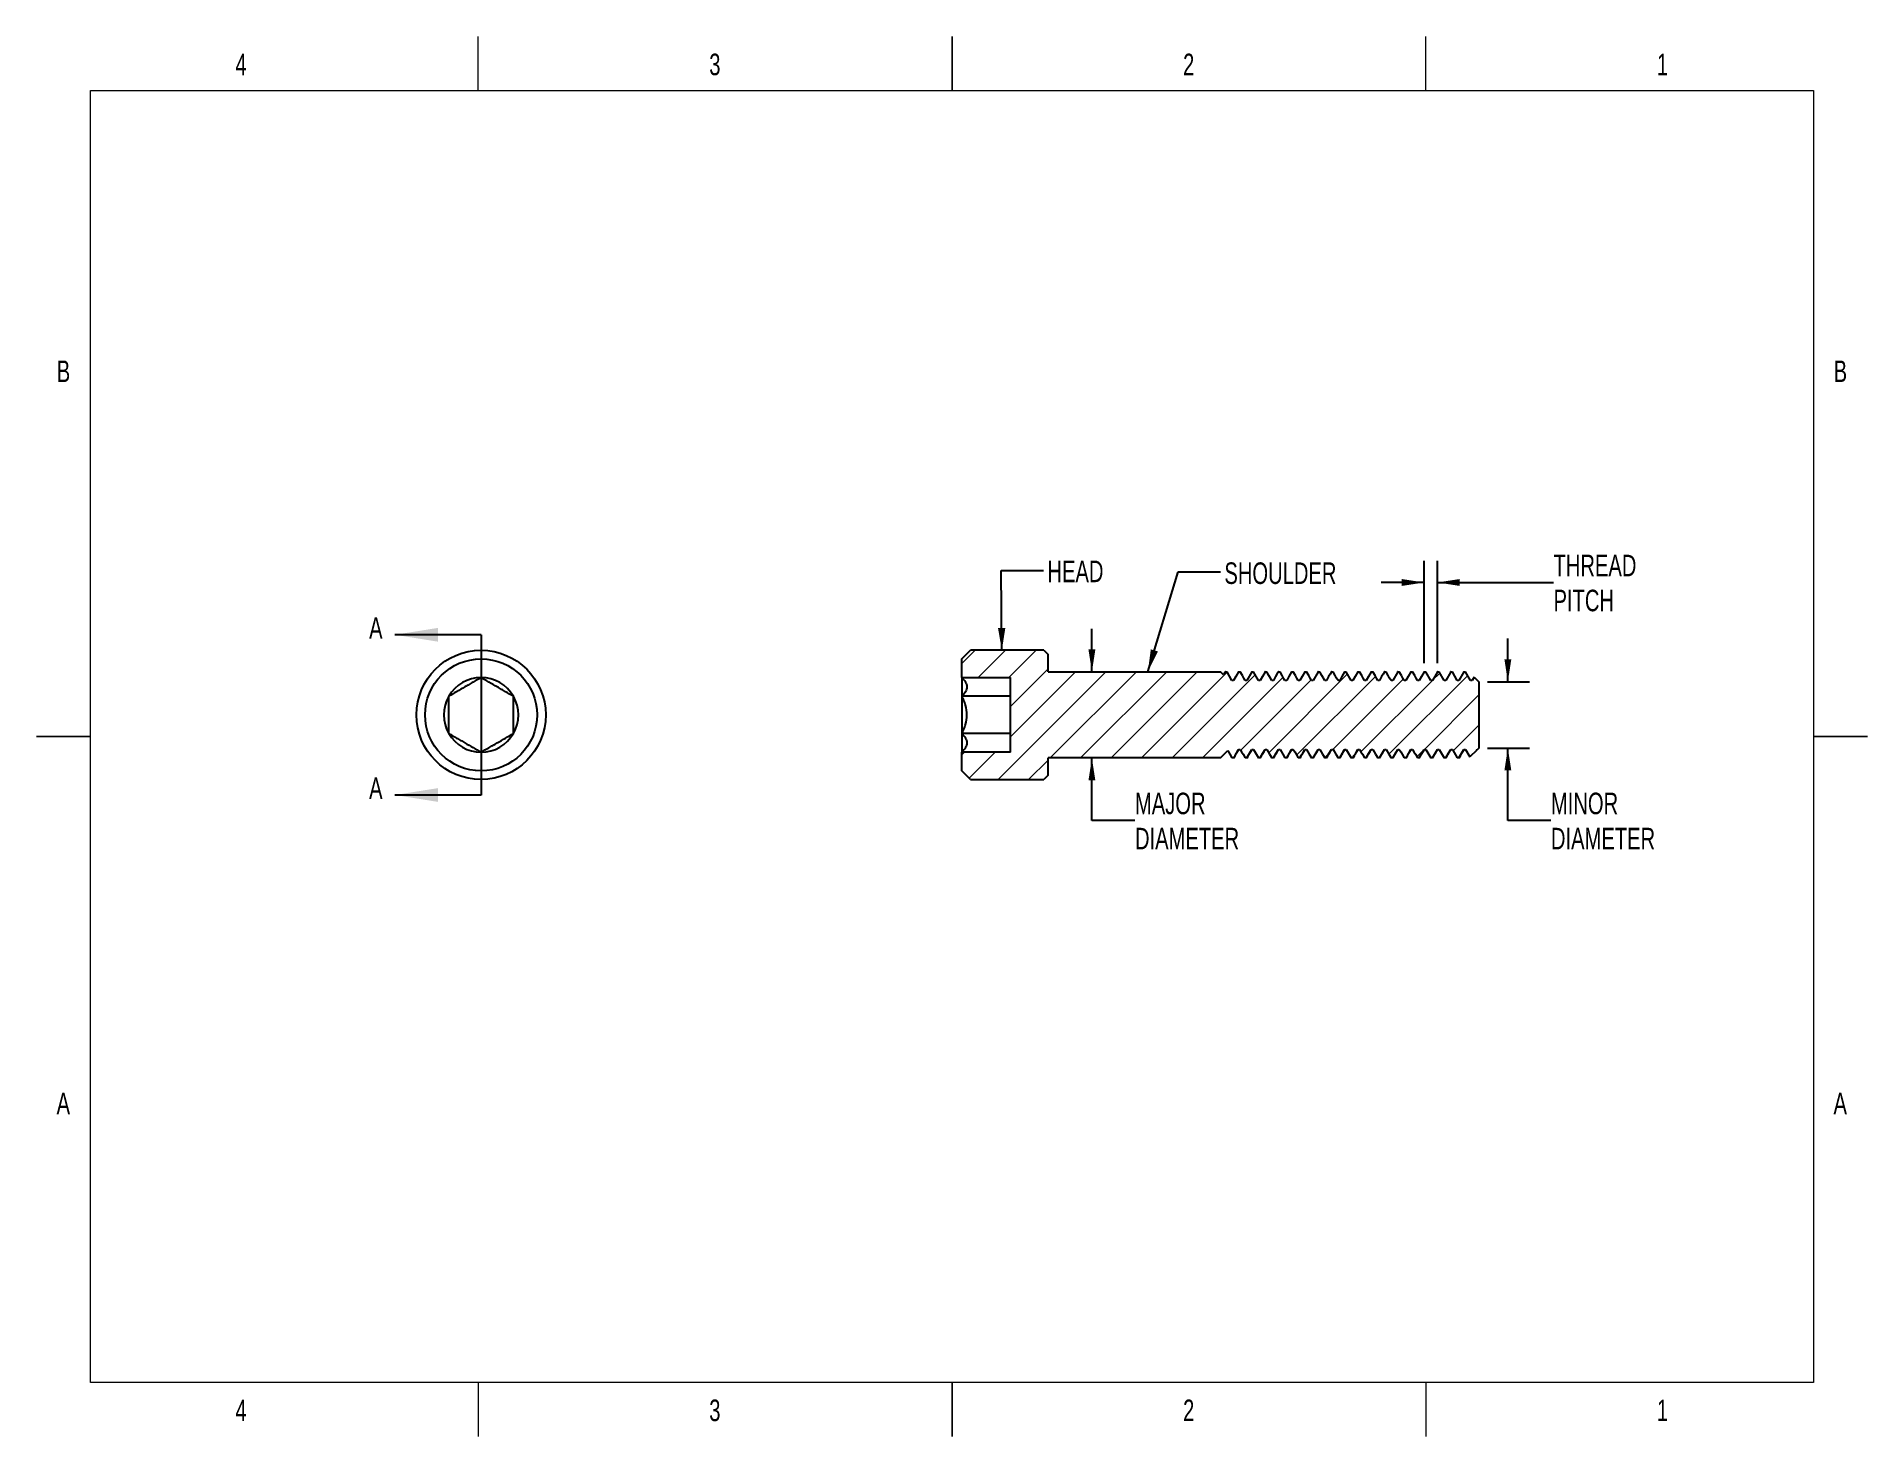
# Paper-space layout 'Sheet1' of a CAD drawing. Header units: inches. Extents: x 0.2 to 10.8, y 0.2 to 8.3.
import ezdxf

# ---------------------------------------------------------------- set-up
doc = ezdxf.new("R2010")
doc.units = ezdxf.units.IN
doc.header["$MEASUREMENT"] = 0
doc.layers.add('ANNOTATION', color=7, linetype='Continuous')
doc.layers.add('FORMAT', color=7, linetype='Continuous')
doc.styles.add('SLDTEXTSTYLE0', font='TXT', dxfattribs={"width": 0.7})
doc.dimstyles.new('SLDDIMSTYLE0', dxfattribs={"dimtxt": 0.125, "dimasz": 0.13, "dimexe": 0, "dimexo": 0.0625, "dimgap": 0.03125, "dimtad": 0, "dimtih": 1, "dimtoh": 1, "dimdec": 3, "dimrnd": 1e-09, "dimzin": 12, "dimdsep": 46, "dimtxsty": 'SLDTEXTSTYLE0', "dimsah": 1, "dimcen": 0.09, "dimadec": 0, "dimazin": 3, "dimtfac": 1, "dimtdec": 3, "dimtmove": 0, "dimatfit": 0, "dimfxl": 1, "dimfrac": 2, "dimtolj": 1, "dimtzin": 12, "dimarcsym": 0})
doc.dimstyles.new('SLDDIMSTYLE1', dxfattribs={"dimtxt": 0.18, "dimasz": 0.13, "dimexe": 0, "dimexo": 0.0625, "dimgap": 0, "dimtad": 0, "dimtih": 1, "dimtoh": 1, "dimdec": 0, "dimrnd": 1e-09, "dimzin": 0, "dimdsep": 46, "dimtxsty": 'Standard', "dimsah": 1, "dimcen": 0.09, "dimadec": 0, "dimazin": 0, "dimtfac": 0.13, "dimtdec": 0, "dimtofl": 0, "dimtmove": 0, "dimatfit": 3, "dimfxl": 1, "dimfrac": 2, "dimtolj": 1, "dimtzin": 0, "dimarcsym": 0})

# ---------------------------------------------------------------- blocks, each defined once
blk = doc.blocks.new('_D')
at = {"layer": 'ANNOTATION'}
for p, q in [((8.726, 4.568), (8.726, 4.818)), ((8.608, 4.568), (8.851, 4.568)), ((8.608, 4.183), (8.851, 4.183)), ((8.726, 3.763), (8.726, 4.183)), ((8.976, 3.763), (8.726, 3.763))]:
    blk.add_line(p, q, dxfattribs=at)
for points in [[(8.726, 4.568), (8.746, 4.698), (8.706, 4.698)], [(8.726, 4.183), (8.706, 4.053), (8.746, 4.053)]]:
    blk.add_solid(points, dxfattribs=at)
at = {"layer": 'ANNOTATION', "char_height": 0.125, "attachment_point": 1, "style": 'SLDTEXTSTYLE0'}
for s, insert in [('MINOR', (8.976, 3.924)), ('DIAMETER', (8.976, 3.72))]:
    blk.add_mtext(s, dxfattribs=dict(at, insert=insert))
blk = doc.blocks.new('_D_1')
at = {"layer": 'ANNOTATION'}
for p, q in [((6.312, 4.625), (6.312, 4.875)), ((6.312, 3.763), (6.312, 4.125)), ((6.562, 3.763), (6.312, 3.763))]:
    blk.add_line(p, q, dxfattribs=at)
for points in [[(6.312, 4.625), (6.332, 4.755), (6.292, 4.755)], [(6.312, 4.125), (6.292, 3.995), (6.332, 3.995)]]:
    blk.add_solid(points, dxfattribs=at)
at = {"layer": 'ANNOTATION', "char_height": 0.125, "attachment_point": 1, "style": 'SLDTEXTSTYLE0'}
for s, insert in [('MAJOR', (6.562, 3.924)), ('DIAMETER', (6.562, 3.72))]:
    blk.add_mtext(s, dxfattribs=dict(at, insert=insert))
blk = doc.blocks.new('_D_2')
at = {"layer": 'ANNOTATION'}
for p, q in [((8.24, 4.675), (8.24, 5.269)), ((8.317, 4.675), (8.317, 5.269)), ((8.24, 5.144), (7.99, 5.144)), ((8.317, 5.144), (8.991, 5.144))]:
    blk.add_line(p, q, dxfattribs=at)
for points in [[(8.24, 5.144), (8.11, 5.164), (8.11, 5.124)], [(8.317, 5.144), (8.447, 5.124), (8.447, 5.164)]]:
    blk.add_solid(points, dxfattribs=at)
at = {"layer": 'ANNOTATION', "char_height": 0.125, "attachment_point": 1, "style": 'SLDTEXTSTYLE0'}
for s, insert in [('THREAD', (8.991, 5.305)), ('PITCH', (8.991, 5.102))]:
    blk.add_mtext(s, dxfattribs=dict(at, insert=insert))

psp = doc.layouts.new('Sheet1')

# ---------------------------------------------------------------- hatches: boundary and pattern name
at = {"layer": 'ANNOTATION', "linetype": 'Continuous', "lineweight": 18}
h = psp.add_hatch(dxfattribs=at)
h.set_pattern_fill('ANSI31', color=256, style=0)
h.paths.add_polyline_path([(5.8389, 4.5919), (5.8389, 4.1589), (5.5576, 4.1589), (5.5576, 4.0504), (5.6076, 4.0004), (6.0326, 4.0004), (6.0576, 4.0254), (6.0576, 4.1254), (7.0576, 4.1254), (7.1003, 4.1681), (7.1249, 4.1254), (7.1346, 4.1254), (7.1634, 4.1754), (7.173, 4.1754), (7.2019, 4.1254), (7.2115, 4.1254), (7.2403, 4.1754), (7.2499, 4.1754), (7.2788, 4.1254), (7.2884, 4.1254), (7.3173, 4.1754), (7.3269, 4.1754), (7.3557, 4.1254), (7.3653, 4.1254), (7.3942, 4.1754), (7.4038, 4.1754), (7.4326, 4.1254), (7.4423, 4.1254), (7.4711, 4.1754), (7.4807, 4.1754), (7.5096, 4.1254), (7.5192, 4.1254), (7.548, 4.1754), (7.5576, 4.1754), (7.5865, 4.1254), (7.5961, 4.1254), (7.6249, 4.1754), (7.6346, 4.1754), (7.6634, 4.1254), (7.673, 4.1254), (7.7019, 4.1754), (7.7115, 4.1754), (7.7403, 4.1254), (7.7499, 4.1254), (7.7788, 4.1754), (7.7884, 4.1754), (7.8173, 4.1254), (7.8269, 4.1254), (7.8557, 4.1754), (7.8653, 4.1754), (7.8942, 4.1254), (7.9038, 4.1254), (7.9326, 4.1754), (7.9423, 4.1754), (7.9711, 4.1254), (7.9807, 4.1254), (8.0096, 4.1754), (8.0192, 4.1754), (8.048, 4.1254), (8.0576, 4.1254), (8.0865, 4.1754), (8.0961, 4.1754), (8.1249, 4.1254), (8.1346, 4.1254), (8.1634, 4.1754), (8.173, 4.1754), (8.2019, 4.1254), (8.2115, 4.1254), (8.2403, 4.1754), (8.2499, 4.1754), (8.2788, 4.1254), (8.2884, 4.1254), (8.3173, 4.1754), (8.3269, 4.1754), (8.3557, 4.1254), (8.3653, 4.1254), (8.3942, 4.1754), (8.4038, 4.1754), (8.4326, 4.1254), (8.4423, 4.1254), (8.4711, 4.1754), (8.4807, 4.1754), (8.506, 4.1315), (8.5454, 4.1709), (8.548, 4.1754), (8.5499, 4.1754), (8.5576, 4.1831), (8.5576, 4.5677), (8.5304, 4.5949), (8.5192, 4.5755), (8.5096, 4.5755), (8.4807, 4.6254), (8.4711, 4.6254), (8.4423, 4.5755), (8.4326, 4.5755), (8.4038, 4.6254), (8.3942, 4.6254), (8.3653, 4.5755), (8.3557, 4.5755), (8.3269, 4.6254), (8.3173, 4.6254), (8.2884, 4.5755), (8.2788, 4.5755), (8.2499, 4.6254), (8.2403, 4.6254), (8.2115, 4.5755), (8.2019, 4.5755), (8.173, 4.6254), (8.1634, 4.6254), (8.1346, 4.5755), (8.1249, 4.5755), (8.0961, 4.6254), (8.0865, 4.6254), (8.0576, 4.5755), (8.048, 4.5755), (8.0192, 4.6254), (8.0096, 4.6254), (7.9807, 4.5755), (7.9711, 4.5755), (7.9423, 4.6254), (7.9326, 4.6254), (7.9038, 4.5755), (7.8942, 4.5755), (7.8653, 4.6254), (7.8557, 4.6254), (7.8269, 4.5755), (7.8173, 4.5755), (7.7884, 4.6254), (7.7788, 4.6254), (7.7499, 4.5755), (7.7403, 4.5755), (7.7115, 4.6254), (7.7019, 4.6254), (7.673, 4.5755), (7.6634, 4.5755), (7.6346, 4.6254), (7.6249, 4.6254), (7.5961, 4.5755), (7.5865, 4.5755), (7.5576, 4.6254), (7.548, 4.6254), (7.5192, 4.5755), (7.5096, 4.5755), (7.4807, 4.6254), (7.4711, 4.6254), (7.4423, 4.5755), (7.4326, 4.5755), (7.4038, 4.6254), (7.3942, 4.6254), (7.3653, 4.5755), (7.3557, 4.5755), (7.3269, 4.6254), (7.3173, 4.6254), (7.2884, 4.5755), (7.2788, 4.5755), (7.2499, 4.6254), (7.2403, 4.6254), (7.2115, 4.5755), (7.2019, 4.5755), (7.173, 4.6254), (7.1634, 4.6254), (7.1346, 4.5755), (7.1249, 4.5755), (7.0961, 4.6254), (7.0865, 4.6254), (7.0759, 4.6071), (7.0576, 4.6254), (6.0576, 4.6254), (6.0576, 4.7254), (6.0326, 4.7504), (5.6076, 4.7504), (5.5576, 4.7004), (5.5576, 4.5919)], flags=0)

# ---------------------------------------------------------------- linework, layer by layer
at = {"color": 7, "linetype": 'Continuous', "lineweight": 25}
for p, q in [((5.5576, 4.7004), (5.6076, 4.7504)), ((5.5576, 4.5919), (5.5576, 4.7004)), ((6.0326, 4.7504), (5.6076, 4.7504)), ((6.0326, 4.7504), (6.0576, 4.7254)), ((6.0576, 4.6254), (6.0576, 4.7254)), ((5.5576, 4.5919), (5.8389, 4.5919)), ((5.5576, 4.5919), (5.5576, 4.4837)), ((5.8389, 4.1589), (5.8389, 4.5919)), ((6.0576, 4.6254), (7.0576, 4.6254)), ((7.0759, 4.6071), (7.0576, 4.6254)), ((7.0865, 4.6254), (7.0961, 4.6254)), ((7.1249, 4.5755), (7.0961, 4.6254)), ((7.1346, 4.5755), (7.1249, 4.5755)), ((7.1634, 4.6254), (7.173, 4.6254)), ((7.2115, 4.5755), (7.2019, 4.5755)), ((7.2403, 4.6254), (7.2115, 4.5755)), ((7.2403, 4.6254), (7.2499, 4.6254)), ((7.2788, 4.5755), (7.2499, 4.6254)), ((7.2884, 4.5755), (7.2788, 4.5755)), ((7.3173, 4.6254), (7.3269, 4.6254)), ((7.3653, 4.5755), (7.3557, 4.5755)), ((7.3942, 4.6254), (7.4038, 4.6254)), ((7.4423, 4.5755), (7.4326, 4.5755)), ((7.4711, 4.6254), (7.4807, 4.6254)), ((7.5192, 4.5755), (7.5096, 4.5755)), ((7.548, 4.6254), (7.5576, 4.6254)), ((7.5961, 4.5755), (7.5865, 4.5755)), ((7.6249, 4.6254), (7.5961, 4.5755)), ((7.6249, 4.6254), (7.6346, 4.6254)), ((7.673, 4.5755), (7.6634, 4.5755)), ((7.7019, 4.6254), (7.7115, 4.6254)), ((7.7499, 4.5755), (7.7403, 4.5755)), ((7.7788, 4.6254), (7.7884, 4.6254)), ((7.8173, 4.5755), (7.7884, 4.6254)), ((7.8269, 4.5755), (7.8173, 4.5755)), ((7.8557, 4.6254), (7.8653, 4.6254)), ((7.9038, 4.5755), (7.8942, 4.5755)), ((7.9326, 4.6254), (7.9423, 4.6254)), ((7.9807, 4.5755), (7.9711, 4.5755)), ((8.0096, 4.6254), (8.0192, 4.6254)), ((8.0576, 4.5755), (8.048, 4.5755)), ((8.0865, 4.6254), (8.0576, 4.5755)), ((8.0865, 4.6254), (8.0961, 4.6254)), ((8.1346, 4.5755), (8.1249, 4.5755)), ((8.1634, 4.6254), (8.173, 4.6254)), ((8.2115, 4.5755), (8.2019, 4.5755)), ((8.2403, 4.6254), (8.2499, 4.6254)), ((8.2788, 4.5755), (8.2499, 4.6254)), ((8.2884, 4.5755), (8.2788, 4.5755)), ((8.3173, 4.6254), (8.2884, 4.5755)), ((8.3173, 4.6254), (8.3269, 4.6254)), ((8.3557, 4.5755), (8.3269, 4.6254)), ((8.3653, 4.5755), (8.3557, 4.5755)), ((8.3942, 4.6254), (8.3653, 4.5755)), ((8.3942, 4.6254), (8.4038, 4.6254)), ((8.4326, 4.5755), (8.4038, 4.6254)), ((8.4423, 4.5755), (8.4326, 4.5755)), ((8.4711, 4.6254), (8.4423, 4.5755)), ((8.4711, 4.6254), (8.4807, 4.6254)), ((8.5096, 4.5755), (8.4807, 4.6254)), ((8.5192, 4.5755), (8.5096, 4.5755)), ((8.5304, 4.5949), (8.5192, 4.5755)), ((8.5304, 4.5949), (8.5576, 4.5677)), ((5.8389, 4.4837), (5.5576, 4.4837)), ((5.5576, 4.4837), (5.5576, 4.2672)), ((8.5576, 4.5677), (8.5576, 4.1831)), ((5.8389, 4.2672), (5.5576, 4.2672)), ((5.5576, 4.2672), (5.5576, 4.1589)), ((5.5576, 4.0504), (5.5576, 4.1589)), ((5.8389, 4.1589), (5.5576, 4.1589)), ((7.0576, 4.1254), (7.1003, 4.1681)), ((7.1634, 4.1754), (7.173, 4.1754)), ((7.2115, 4.1254), (7.2403, 4.1754)), ((7.2403, 4.1754), (7.2499, 4.1754)), ((7.2499, 4.1754), (7.2788, 4.1254)), ((7.3173, 4.1754), (7.3269, 4.1754)), ((7.3942, 4.1754), (7.4038, 4.1754)), ((7.4711, 4.1754), (7.4807, 4.1754)), ((7.548, 4.1754), (7.5576, 4.1754)), ((7.5961, 4.1254), (7.6249, 4.1754)), ((7.6249, 4.1754), (7.6346, 4.1754)), ((7.7019, 4.1754), (7.7115, 4.1754)), ((7.7788, 4.1754), (7.7884, 4.1754)), ((7.7884, 4.1754), (7.8173, 4.1254)), ((7.8557, 4.1754), (7.8653, 4.1754)), ((7.9326, 4.1754), (7.9423, 4.1754)), ((7.9807, 4.1254), (8.0096, 4.1754)), ((8.0096, 4.1754), (8.0192, 4.1754)), ((8.0576, 4.1254), (8.0865, 4.1754)), ((8.0865, 4.1754), (8.0961, 4.1754)), ((8.1634, 4.1754), (8.173, 4.1754)), ((8.2115, 4.1254), (8.2403, 4.1754)), ((8.2403, 4.1754), (8.2499, 4.1754)), ((8.2499, 4.1754), (8.2788, 4.1254)), ((8.2884, 4.1254), (8.3173, 4.1754)), ((8.3173, 4.1754), (8.3269, 4.1754)), ((8.3269, 4.1754), (8.3557, 4.1254)), ((8.3942, 4.1754), (8.4038, 4.1754)), ((8.4038, 4.1754), (8.4326, 4.1254)), ((8.4423, 4.1254), (8.4711, 4.1754)), ((8.4711, 4.1754), (8.4807, 4.1754)), ((8.4807, 4.1754), (8.506, 4.1315)), ((8.5454, 4.1709), (8.506, 4.1315)), ((8.5454, 4.1709), (8.548, 4.1754)), ((8.5478, 4.174), (8.5486, 4.1754)), ((8.548, 4.1754), (8.5499, 4.1754)), ((8.5576, 4.1831), (8.5499, 4.1754)), ((5.6076, 4.0004), (5.5576, 4.0504)), ((7.0576, 4.1254), (6.0576, 4.1254)), ((6.0576, 4.0254), (6.0576, 4.1254)), ((7.0585, 4.1269), (7.0576, 4.1254)), ((7.0585, 4.1262), (7.0587, 4.1265)), ((7.1346, 4.1254), (7.1249, 4.1254)), ((7.1355, 4.1269), (7.1346, 4.1254)), ((7.2115, 4.1254), (7.2019, 4.1254)), ((7.2124, 4.1269), (7.2115, 4.1254)), ((7.2884, 4.1254), (7.2788, 4.1254)), ((7.2893, 4.1269), (7.2884, 4.1254)), ((7.3653, 4.1254), (7.3557, 4.1254)), ((7.3662, 4.1269), (7.3653, 4.1254)), ((7.4423, 4.1254), (7.4326, 4.1254)), ((7.4431, 4.1269), (7.4423, 4.1254)), ((7.5192, 4.1254), (7.5096, 4.1254)), ((7.5201, 4.1269), (7.5192, 4.1254)), ((7.5961, 4.1254), (7.5865, 4.1254)), ((7.597, 4.1269), (7.5961, 4.1254)), ((7.673, 4.1254), (7.6634, 4.1254)), ((7.6739, 4.1269), (7.673, 4.1254)), ((7.7499, 4.1254), (7.7403, 4.1254)), ((7.7508, 4.1269), (7.7499, 4.1254)), ((7.8269, 4.1254), (7.8173, 4.1254)), ((7.8278, 4.1269), (7.8269, 4.1254)), ((7.9038, 4.1254), (7.8942, 4.1254)), ((7.9047, 4.1269), (7.9038, 4.1254)), ((7.9807, 4.1254), (7.9711, 4.1254)), ((7.9816, 4.1269), (7.9807, 4.1254)), ((8.0576, 4.1254), (8.048, 4.1254)), ((8.0585, 4.1269), (8.0576, 4.1254)), ((8.1346, 4.1254), (8.1249, 4.1254)), ((8.1355, 4.1269), (8.1346, 4.1254)), ((8.2115, 4.1254), (8.2019, 4.1254)), ((8.2124, 4.1269), (8.2115, 4.1254)), ((8.2884, 4.1254), (8.2788, 4.1254)), ((8.2893, 4.1269), (8.2884, 4.1254)), ((8.3653, 4.1254), (8.3557, 4.1254)), ((8.3662, 4.1269), (8.3653, 4.1254)), ((8.4423, 4.1254), (8.4326, 4.1254)), ((8.4431, 4.1269), (8.4423, 4.1254)), ((5.6076, 4.0004), (6.0326, 4.0004)), ((6.0576, 4.0254), (6.0326, 4.0004))]:
    psp.add_line(p, q, dxfattribs=at)
at = {"color": 7, "linetype": 'Continuous', "lineweight": 25, "flags": 128}
for points in [[(7.0865, 4.6254), (7.0784, 4.6115), (7.0759, 4.6071)], [(7.1634, 4.6254), (7.1553, 4.6115), (7.1473, 4.5975), (7.1346, 4.5755)], [(7.2019, 4.5755), (7.1938, 4.5894), (7.1857, 4.6034), (7.173, 4.6254)], [(7.3173, 4.6254), (7.3092, 4.6115), (7.3011, 4.5975), (7.2884, 4.5755)], [(7.3557, 4.5755), (7.3477, 4.5894), (7.3396, 4.6034), (7.3269, 4.6254)], [(7.3942, 4.6254), (7.3861, 4.6115), (7.3781, 4.5975), (7.3653, 4.5755)], [(7.4326, 4.5755), (7.4246, 4.5894), (7.4165, 4.6034), (7.4038, 4.6254)], [(7.4711, 4.6254), (7.463, 4.6115), (7.455, 4.5975), (7.4423, 4.5755)], [(7.5096, 4.5755), (7.5015, 4.5894), (7.4934, 4.6034), (7.4807, 4.6254)], [(7.548, 4.6254), (7.54, 4.6115), (7.5319, 4.5975), (7.5192, 4.5755)], [(7.5865, 4.5755), (7.5784, 4.5894), (7.5704, 4.6034), (7.5576, 4.6254)], [(7.6634, 4.5755), (7.6553, 4.5894), (7.6473, 4.6034), (7.6346, 4.6254)], [(7.7019, 4.6254), (7.6938, 4.6115), (7.6857, 4.5975), (7.673, 4.5755)], [(7.7403, 4.5755), (7.7323, 4.5894), (7.7242, 4.6034), (7.7115, 4.6254)], [(7.7788, 4.6254), (7.7707, 4.6115), (7.7627, 4.5975), (7.7499, 4.5755)], [(7.8557, 4.6254), (7.8477, 4.6115), (7.8396, 4.5975), (7.8269, 4.5755)], [(7.8942, 4.5755), (7.8861, 4.5894), (7.8781, 4.6034), (7.8653, 4.6254)], [(7.9326, 4.6254), (7.9246, 4.6115), (7.9165, 4.5975), (7.9038, 4.5755)], [(7.9711, 4.5755), (7.963, 4.5894), (7.955, 4.6034), (7.9423, 4.6254)], [(8.0096, 4.6254), (8.0015, 4.6115), (7.9934, 4.5975), (7.9807, 4.5755)], [(8.048, 4.5755), (8.04, 4.5894), (8.0319, 4.6034), (8.0192, 4.6254)], [(8.1249, 4.5755), (8.1169, 4.5894), (8.1088, 4.6034), (8.0961, 4.6254)], [(8.1634, 4.6254), (8.1553, 4.6115), (8.1473, 4.5975), (8.1346, 4.5755)], [(8.2019, 4.5755), (8.1938, 4.5894), (8.1857, 4.6034), (8.173, 4.6254)], [(8.2403, 4.6254), (8.2323, 4.6115), (8.2242, 4.5975), (8.2115, 4.5755)], [(7.1003, 4.1681), (7.1042, 4.1614), (7.1122, 4.1474), (7.1249, 4.1254)], [(7.1346, 4.1254), (7.1426, 4.1394), (7.1507, 4.1533), (7.1634, 4.1754)], [(7.173, 4.1754), (7.1811, 4.1614), (7.1892, 4.1474), (7.2019, 4.1254)], [(7.2884, 4.1254), (7.2965, 4.1394), (7.3045, 4.1533), (7.3173, 4.1754)], [(7.3269, 4.1754), (7.3349, 4.1614), (7.343, 4.1474), (7.3557, 4.1254)], [(7.3653, 4.1254), (7.3734, 4.1394), (7.3815, 4.1533), (7.3942, 4.1754)], [(7.4038, 4.1754), (7.4119, 4.1614), (7.4199, 4.1474), (7.4326, 4.1254)], [(7.4423, 4.1254), (7.4503, 4.1394), (7.4584, 4.1533), (7.4711, 4.1754)], [(7.4807, 4.1754), (7.4888, 4.1614), (7.4968, 4.1474), (7.5096, 4.1254)], [(7.5192, 4.1254), (7.5272, 4.1394), (7.5353, 4.1533), (7.548, 4.1754)], [(7.5576, 4.1754), (7.5657, 4.1614), (7.5738, 4.1474), (7.5865, 4.1254)], [(7.6346, 4.1754), (7.6426, 4.1614), (7.6507, 4.1474), (7.6634, 4.1254)], [(7.673, 4.1254), (7.6811, 4.1394), (7.6892, 4.1533), (7.7019, 4.1754)], [(7.7115, 4.1754), (7.7195, 4.1614), (7.7276, 4.1474), (7.7403, 4.1254)], [(7.7499, 4.1254), (7.758, 4.1394), (7.7661, 4.1533), (7.7788, 4.1754)], [(7.8269, 4.1254), (7.8349, 4.1394), (7.843, 4.1533), (7.8557, 4.1754)], [(7.8653, 4.1754), (7.8734, 4.1614), (7.8815, 4.1474), (7.8942, 4.1254)], [(7.9038, 4.1254), (7.9119, 4.1394), (7.9199, 4.1533), (7.9326, 4.1754)], [(7.9423, 4.1754), (7.9503, 4.1614), (7.9584, 4.1474), (7.9711, 4.1254)], [(8.0192, 4.1754), (8.0272, 4.1614), (8.0353, 4.1474), (8.048, 4.1254)], [(8.0961, 4.1754), (8.1042, 4.1614), (8.1122, 4.1474), (8.1249, 4.1254)], [(8.1346, 4.1254), (8.1426, 4.1394), (8.1507, 4.1533), (8.1634, 4.1754)], [(8.173, 4.1754), (8.1811, 4.1614), (8.1892, 4.1474), (8.2019, 4.1254)], [(8.3653, 4.1254), (8.3734, 4.1394), (8.3815, 4.1533), (8.3942, 4.1754)]]:
    psp.add_lwpolyline(points, dxfattribs=at)
at = {"color": 7, "linetype": 'Continuous', "lineweight": 25}
for radius in [0.375, 0.325]:
    psp.add_circle((2.7669, 4.3754), radius, dxfattribs=at)
for start, end in [(90, 150), (30, 90), (150, 210), (330, 30), (210, 270), (270, 330)]:
    psp.add_arc((2.7669, 4.3754), 0.2165, start, end, dxfattribs=at)
for points, knots in [([(2.7669, 4.5919), (2.7523, 4.5835), (2.7373, 4.5748), (2.714, 4.5614), (2.7061, 4.5568), (2.69, 4.5475), (2.6817, 4.5427), (2.6571, 4.5285), (2.6411, 4.5193), (2.6093, 4.5009), (2.5942, 4.4922), (2.5794, 4.4837)], [0, 0, 0, 0, 0.25, 0.25, 0.375, 0.375, 0.5, 0.5, 0.75, 0.75, 1, 1, 1, 1]), ([(2.9544, 4.4837), (2.9398, 4.4921), (2.9248, 4.5008), (2.9015, 4.5142), (2.8936, 4.5188), (2.8775, 4.5281), (2.8692, 4.5329), (2.8446, 4.547), (2.8286, 4.5563), (2.7968, 4.5747), (2.7817, 4.5834), (2.7669, 4.5919)], [0, 0, 0, 0, 0.25, 0.25, 0.375, 0.375, 0.5, 0.5, 0.75, 0.75, 1, 1, 1, 1]), ([(5.5576, 4.5919), (5.5661, 4.5835), (5.5733, 4.5748), (5.581, 4.5614), (5.583, 4.5568), (5.5859, 4.5475), (5.5866, 4.5427), (5.5867, 4.5285), (5.5838, 4.5193), (5.5734, 4.5009), (5.5661, 4.4922), (5.5576, 4.4837)], [0, 0, 0, 0, 0.25, 0.25, 0.375, 0.375, 0.5, 0.5, 0.75, 0.75, 1, 1, 1, 1]), ([(7.0865, 4.6254), (7.0859, 4.6251), (7.0851, 4.6247), (7.0841, 4.6199), (7.0838, 4.6184)], [0, 0, 0, 0, 0.6794484, 1, 1, 1, 1]), ([(7.1634, 4.6254), (7.1628, 4.6251), (7.162, 4.6247), (7.1611, 4.6199), (7.1608, 4.6184)], [0, 0, 0, 0, 0.6794244, 1, 1, 1, 1]), ([(7.2403, 4.6254), (7.2398, 4.6251), (7.2389, 4.6247), (7.238, 4.6199), (7.2377, 4.6184)], [0, 0, 0, 0, 0.6794243, 1, 1, 1, 1]), ([(7.3173, 4.6254), (7.3167, 4.6251), (7.3158, 4.6247), (7.3149, 4.6199), (7.3146, 4.6184)], [0, 0, 0, 0, 0.6794243, 1, 1, 1, 1]), ([(7.3942, 4.6254), (7.3936, 4.6251), (7.3928, 4.6247), (7.3918, 4.6199), (7.3915, 4.6184)], [0, 0, 0, 0, 0.6794243, 1, 1, 1, 1]), ([(7.4711, 4.6254), (7.4705, 4.6251), (7.4697, 4.6247), (7.4688, 4.6199), (7.4685, 4.6184)], [0, 0, 0, 0, 0.6794243, 1, 1, 1, 1]), ([(7.548, 4.6254), (7.5474, 4.6251), (7.5466, 4.6247), (7.5457, 4.6199), (7.5454, 4.6184)], [0, 0, 0, 0, 0.6794243, 1, 1, 1, 1]), ([(7.6249, 4.6254), (7.6244, 4.6251), (7.6235, 4.6247), (7.6226, 4.6199), (7.6223, 4.6184)], [0, 0, 0, 0, 0.6794243, 1, 1, 1, 1]), ([(7.7019, 4.6254), (7.7013, 4.6251), (7.7004, 4.6247), (7.6995, 4.6199), (7.6992, 4.6184)], [0, 0, 0, 0, 0.6794243, 1, 1, 1, 1]), ([(7.7788, 4.6254), (7.7782, 4.6251), (7.7774, 4.6247), (7.7764, 4.6199), (7.7761, 4.6184)], [0, 0, 0, 0, 0.6794243, 1, 1, 1, 1]), ([(7.8557, 4.6254), (7.8551, 4.6251), (7.8543, 4.6247), (7.8534, 4.6199), (7.8531, 4.6184)], [0, 0, 0, 0, 0.67942435, 1, 1, 1, 1]), ([(7.9326, 4.6254), (7.9321, 4.6251), (7.9312, 4.6247), (7.9303, 4.6199), (7.93, 4.6184)], [0, 0, 0, 0, 0.6794243, 1, 1, 1, 1]), ([(8.0096, 4.6254), (8.009, 4.6251), (8.0081, 4.6247), (8.0072, 4.6199), (8.0069, 4.6184)], [0, 0, 0, 0, 0.6794243, 1, 1, 1, 1]), ([(8.0865, 4.6254), (8.0859, 4.6251), (8.0851, 4.6247), (8.0841, 4.6199), (8.0838, 4.6184)], [0, 0, 0, 0, 0.6794243, 1, 1, 1, 1]), ([(8.1634, 4.6254), (8.1628, 4.6251), (8.162, 4.6247), (8.1611, 4.6199), (8.1608, 4.6184)], [0, 0, 0, 0, 0.6794243, 1, 1, 1, 1]), ([(8.2403, 4.6254), (8.2398, 4.6251), (8.2389, 4.6247), (8.238, 4.6199), (8.2377, 4.6184)], [0, 0, 0, 0, 0.67942432, 1, 1, 1, 1]), ([(8.3173, 4.6254), (8.3167, 4.6251), (8.3158, 4.6247), (8.3149, 4.6199), (8.3146, 4.6184)], [0, 0, 0, 0, 0.6794243, 1, 1, 1, 1]), ([(8.3942, 4.6254), (8.3936, 4.6251), (8.3928, 4.6247), (8.3918, 4.6199), (8.3915, 4.6184)], [0, 0, 0, 0, 0.6794243, 1, 1, 1, 1]), ([(8.4711, 4.6254), (8.4705, 4.6251), (8.4697, 4.6247), (8.4688, 4.6199), (8.4685, 4.6184)], [0, 0, 0, 0, 0.6794243, 1, 1, 1, 1]), ([(2.5794, 4.2672), (2.5794, 4.2756), (2.5794, 4.2841), (2.5794, 4.3017), (2.5794, 4.3106), (2.5794, 4.3378), (2.5794, 4.3564), (2.5794, 4.3945), (2.5794, 4.413), (2.5794, 4.4402), (2.5794, 4.4493), (2.5794, 4.4668), (2.5794, 4.4753), (2.5794, 4.4837)], [0, 0, 0, 0, 0.125, 0.125, 0.25, 0.25, 0.5, 0.5, 0.75, 0.75, 0.875, 0.875, 1, 1, 1, 1]), ([(2.9544, 4.2672), (2.9544, 4.2756), (2.9544, 4.2841), (2.9544, 4.3017), (2.9544, 4.3106), (2.9544, 4.3378), (2.9544, 4.3564), (2.9544, 4.3945), (2.9544, 4.413), (2.9544, 4.4402), (2.9544, 4.4493), (2.9544, 4.4668), (2.9544, 4.4753), (2.9544, 4.4837)], [0, 0, 0, 0, 0.125, 0.125, 0.25, 0.25, 0.5, 0.5, 0.75, 0.75, 0.875, 0.875, 1, 1, 1, 1]), ([(5.5576, 4.2672), (5.5618, 4.2756), (5.5658, 4.2841), (5.5728, 4.3017), (5.576, 4.3106), (5.5837, 4.3378), (5.5866, 4.3564), (5.5866, 4.3945), (5.5837, 4.413), (5.5759, 4.4402), (5.5728, 4.4493), (5.5657, 4.4668), (5.5618, 4.4753), (5.5576, 4.4837)], [0, 0, 0, 0, 0.125, 0.125, 0.25, 0.25, 0.5, 0.5, 0.75, 0.75, 0.875, 0.875, 1, 1, 1, 1]), ([(2.5794, 4.2672), (2.5941, 4.2587), (2.6091, 4.2501), (2.6323, 4.2366), (2.6402, 4.2321), (2.6563, 4.2228), (2.6646, 4.218), (2.6892, 4.2038), (2.7053, 4.1945), (2.737, 4.1762), (2.7522, 4.1674), (2.7669, 4.1589)], [0, 0, 0, 0, 0.25, 0.25, 0.375, 0.375, 0.5, 0.5, 0.75, 0.75, 1, 1, 1, 1]), ([(2.7669, 4.1589), (2.7816, 4.1674), (2.7966, 4.176), (2.8198, 4.1895), (2.8277, 4.194), (2.8438, 4.2033), (2.8521, 4.2081), (2.8767, 4.2223), (2.8928, 4.2316), (2.9245, 4.2499), (2.9397, 4.2587), (2.9544, 4.2672)], [0, 0, 0, 0, 0.25, 0.25, 0.375, 0.375, 0.5, 0.5, 0.75, 0.75, 1, 1, 1, 1]), ([(5.5576, 4.2672), (5.5661, 4.2587), (5.5733, 4.2501), (5.581, 4.2366), (5.583, 4.2321), (5.5859, 4.2228), (5.5866, 4.218), (5.5867, 4.2038), (5.5838, 4.1945), (5.5734, 4.1762), (5.5661, 4.1674), (5.5576, 4.1589)], [0, 0, 0, 0, 0.25, 0.25, 0.375, 0.375, 0.5, 0.5, 0.75, 0.75, 1, 1, 1, 1]), ([(7.1354, 4.1262), (7.1403, 4.1345), (7.1498, 4.1509), (7.1593, 4.1673), (7.164, 4.1754)], [0, 0, 0, 0, 0.5095997, 1, 1, 1, 1]), ([(7.2124, 4.1262), (7.2172, 4.1345), (7.2267, 4.1509), (7.2362, 4.1673), (7.2409, 4.1754)], [0, 0, 0, 0, 0.5095997, 1, 1, 1, 1]), ([(7.2893, 4.1262), (7.2941, 4.1345), (7.3036, 4.1509), (7.3131, 4.1673), (7.3178, 4.1754)], [0, 0, 0, 0, 0.509599, 1, 1, 1, 1]), ([(7.3662, 4.1262), (7.371, 4.1345), (7.3806, 4.1509), (7.3901, 4.1673), (7.3947, 4.1754)], [0, 0, 0, 0, 0.5095997, 1, 1, 1, 1]), ([(7.4431, 4.1262), (7.448, 4.1345), (7.4575, 4.1509), (7.467, 4.1673), (7.4717, 4.1754)], [0, 0, 0, 0, 0.5095997, 1, 1, 1, 1]), ([(7.52, 4.1262), (7.5249, 4.1345), (7.5344, 4.1509), (7.5439, 4.1673), (7.5486, 4.1754)], [0, 0, 0, 0, 0.5095993, 1, 1, 1, 1]), ([(7.597, 4.1262), (7.6018, 4.1345), (7.6113, 4.1509), (7.6208, 4.1673), (7.6255, 4.1754)], [0, 0, 0, 0, 0.50959901, 1, 1, 1, 1]), ([(7.6739, 4.1262), (7.6787, 4.1345), (7.6882, 4.1509), (7.6978, 4.1673), (7.7024, 4.1754)], [0, 0, 0, 0, 0.50959901, 1, 1, 1, 1]), ([(7.7508, 4.1262), (7.7557, 4.1345), (7.7652, 4.1509), (7.7747, 4.1673), (7.7794, 4.1754)], [0, 0, 0, 0, 0.5095997, 1, 1, 1, 1]), ([(7.8277, 4.1262), (7.8326, 4.1345), (7.8421, 4.1509), (7.8516, 4.1673), (7.8563, 4.1754)], [0, 0, 0, 0, 0.5095997, 1, 1, 1, 1]), ([(7.9047, 4.1262), (7.9095, 4.1345), (7.919, 4.1509), (7.9285, 4.1673), (7.9332, 4.1754)], [0, 0, 0, 0, 0.5095997, 1, 1, 1, 1]), ([(7.9816, 4.1262), (7.9864, 4.1345), (7.9959, 4.1509), (8.0055, 4.1673), (8.0101, 4.1754)], [0, 0, 0, 0, 0.5095993, 1, 1, 1, 1]), ([(8.0585, 4.1262), (8.0634, 4.1345), (8.0729, 4.1509), (8.0824, 4.1673), (8.087, 4.1754)], [0, 0, 0, 0, 0.5095997, 1, 1, 1, 1]), ([(8.1354, 4.1262), (8.1403, 4.1345), (8.1498, 4.1509), (8.1593, 4.1673), (8.164, 4.1754)], [0, 0, 0, 0, 0.5095995, 1, 1, 1, 1]), ([(8.2124, 4.1262), (8.2172, 4.1345), (8.2267, 4.1509), (8.2362, 4.1673), (8.2409, 4.1754)], [0, 0, 0, 0, 0.5095993, 1, 1, 1, 1]), ([(8.2893, 4.1262), (8.2941, 4.1345), (8.3036, 4.1509), (8.3131, 4.1673), (8.3178, 4.1754)], [0, 0, 0, 0, 0.50959942, 1, 1, 1, 1]), ([(8.3662, 4.1262), (8.371, 4.1345), (8.3806, 4.1509), (8.3901, 4.1673), (8.3947, 4.1754)], [0, 0, 0, 0, 0.50959942, 1, 1, 1, 1]), ([(8.4431, 4.1262), (8.448, 4.1345), (8.4575, 4.1509), (8.467, 4.1673), (8.4717, 4.1754)], [0, 0, 0, 0, 0.5095995, 1, 1, 1, 1]), ([(8.5454, 4.1709), (8.5462, 4.1716), (8.5469, 4.1724), (8.5477, 4.1739), (8.5478, 4.174)], [0, 0, 0, 0, 0.9350933, 1, 1, 1, 1])]:
    psp.add_open_spline(points, degree=3, knots=knots, dxfattribs=at)
at = {"layer": 'ANNOTATION'}
for p, q in [((2.7669, 4.8404), (2.2669, 4.8404)), ((2.7669, 4.8404), (2.7669, 3.9104)), ((2.7669, 3.9104), (2.2669, 3.9104))]:
    psp.add_line(p, q, dxfattribs=at)
for points in [[(2.2669, 4.8404), (2.5169, 4.8004), (2.5169, 4.8804)], [(2.2669, 3.9104), (2.5169, 3.8704), (2.5169, 3.9504)]]:
    psp.add_solid(points, dxfattribs=at)
at = {"layer": 'FORMAT', "linetype": 'Continuous', "lineweight": 18}
for p, q in [((2.75, 8), (2.75, 8.3125)), ((5.5, 8.3125), (5.5, 8)), ((5.5, 8), (5.5, 8.3125)), ((8.25, 8), (8.25, 8.3125)), ((0.5, 0.5), (0.5, 8)), ((0.5, 8), (10.5, 8)), ((10.5, 8), (10.5, 0.5)), ((0.1875, 4.25), (0.5, 4.25)), ((0.5, 4.25), (0.1875, 4.25)), ((10.8125, 4.25), (10.5, 4.25)), ((10.5, 4.25), (10.8125, 4.25)), ((10.5, 0.5), (0.5, 0.5)), ((2.75, 0.5), (2.75, 0.1875)), ((5.5, 0.1875), (5.5, 0.5)), ((5.5, 0.5), (5.5, 0.1875)), ((8.25, 0.5), (8.25, 0.1875))]:
    psp.add_line(p, q, dxfattribs=at)

# ---------------------------------------------------------------- texts
at = {"layer": 'ANNOTATION', "char_height": 0.125, "attachment_point": 1, "style": 'SLDTEXTSTYLE0'}
for s, insert in [('HEAD', (6.0539, 5.2708)), ('SHOULDER', (7.0809, 5.2605)), ('A', (2.1171, 4.9421)), ('A', (2.1171, 4.0121))]:
    psp.add_mtext(s, dxfattribs=dict(at, insert=insert))
at = {"layer": 'FORMAT', "char_height": 0.125, "attachment_point": 2, "style": 'SLDTEXTSTYLE0'}
for s, insert in [('4', (1.3737, 8.2136)), ('3', (4.1237, 8.2136)), ('2', (6.8737, 8.2136)), ('1', (9.6237, 8.2136)), ('B', (0.3434, 6.4324)), ('B', (10.6559, 6.4324)), ('A', (0.3424, 2.1824)), ('A', (10.6549, 2.1824)), ('4', (1.3737, 0.4011)), ('3', (4.1237, 0.4011)), ('2', (6.8737, 0.4011)), ('1', (9.6237, 0.4011))]:
    psp.add_mtext(s, dxfattribs=dict(at, insert=insert))

# ---------------------------------------------------------------- dimensions: what is measured, and where the dimension line sits
at = {"layer": 'ANNOTATION'}
dim = psp.add_linear_dim(base=(8.2403, 5.1441), p1=(8.3173, 4.6254), p2=(8.2403, 4.6254), text='THREAD\\PPITCH', dimstyle='SLDDIMSTYLE0', dxfattribs=at)
dim.commit()
dim.dimension.update_dxf_attribs({"geometry": '_D_2', "text_midpoint": (9.2688, 5.1441), "dimtype": 160})
for base, p1, p2, text, picture, middle in [((6.3122, 4.1254), (6.0576, 4.6254), (6.0576, 4.1254), 'MAJOR\\PDIAMETER', '_D_1', (6.3122, 3.7625)), ((8.7257, 4.1831), (8.5576, 4.5677), (8.5576, 4.1831), 'MINOR\\PDIAMETER', '_D', (8.7257, 3.7625))]:
    dim = psp.add_linear_dim(base=base, p1=p1, p2=p2, angle=90, text=text, dimstyle='SLDDIMSTYLE0', dxfattribs=at)
    dim.commit()
    dim.dimension.update_dxf_attribs({"geometry": picture, "text_midpoint": middle, "dimtype": 160})

# ---------------------------------------------------------------- leaders
for points in [[(5.7894, 4.7504), (5.7853, 5.2139), (6.0313, 5.2139)], [(6.6366, 4.6254), (6.8123, 5.2054), (7.0584, 5.2054)]]:
    psp.add_leader(points, dimstyle='SLDDIMSTYLE1', dxfattribs=at)

doc.saveas('drawing.dxf')
